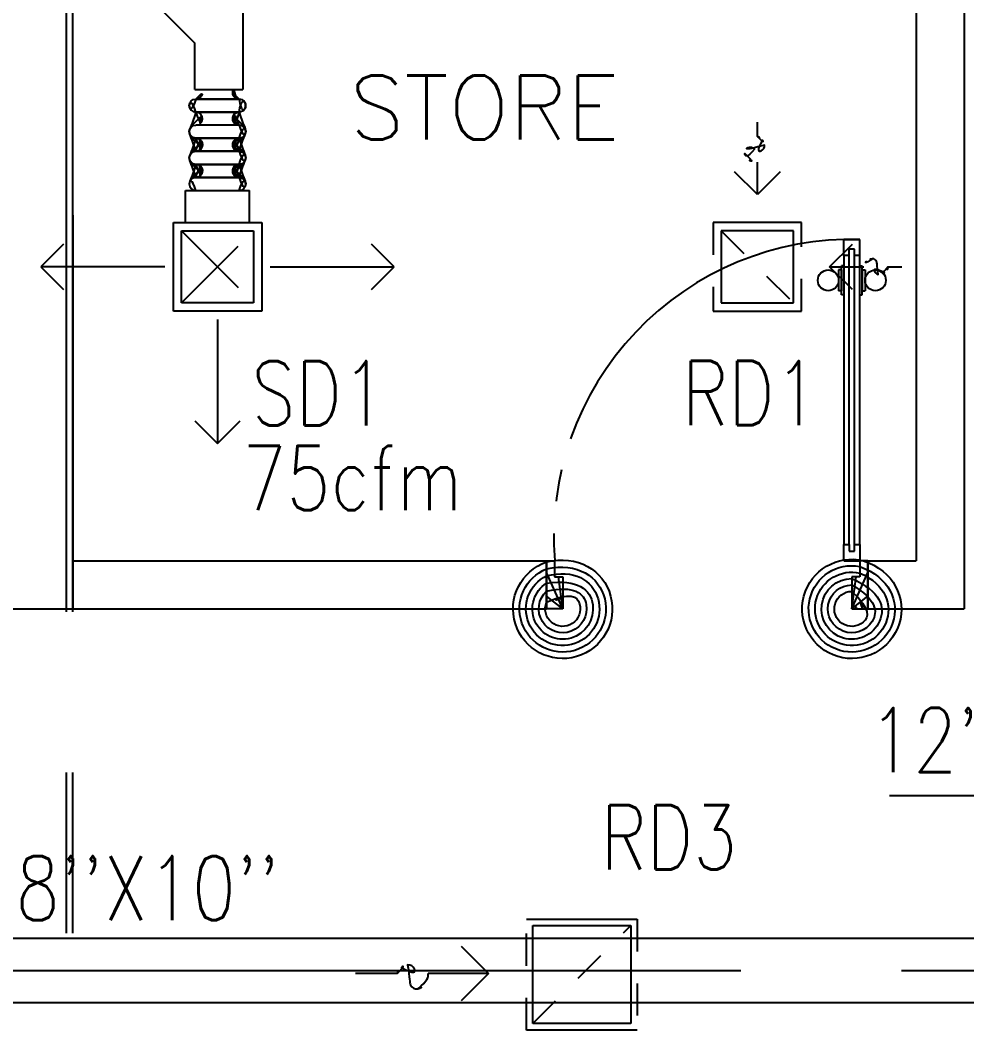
# Model space of a CAD drawing. Extents: x 417866230.2 to 417866327.8, y 43498045.5 to 43498135.4.
# Drawn here: x 417866274.053 to 417866277, y 43498110.931 to 43498114.079 of the extents above; entities that cross this region are included whole.
import ezdxf
from ezdxf.enums import TextEntityAlignment as Align

# ---------------------------------------------------------------- set-up
doc = ezdxf.new("R2010")
doc.units = 0
doc.header["$MEASUREMENT"] = 0
doc.linetypes.add('CENTERX2', pattern=[4, 2.5, -0.5, 0.5, -0.5])
doc.linetypes.add('HIDDEN', pattern=[0.375, 0.25, -0.125])
doc.layers.get('0').update_dxf_attribs({"linetype": 'CONTINUOUS'})
for name, color, linetype in [('AXES', 11, 'CENTERX2'), ('DOOR', 9, 'CONTINUOUS'), ('DUCT', 6, 'CONTINUOUS'), ('HAT', 12, 'CONTINUOUS'), ('M-AC-FLEX', 3, 'CONTINUOUS'), ('M-EGU.', 2, 'CONTINUOUS'), ('RM-NAME', 9, 'CONTINUOUS'), ('SCD', 2, 'CONTINUOUS'), ('WALL', 4, 'CONTINUOUS')]:
    doc.layers.add(name, color=color, linetype=linetype)
doc.styles.add('ROMANS', font='ROMANS.shx', dxfattribs={"width": 0.6})

# ---------------------------------------------------------------- blocks, each defined once
blk = doc.blocks.new('A$C24ED45A6')
at = {"layer": 'DOOR', "color": 0, "linetype": 'ByBlock'}
for p, q in [((925, 1100), (925, 1150)), ((925, 1150), (975, 1150)), ((975, 1150), (925, 1150)), ((975, 1100), (975, 1150)), ((942, 1100), (942, 1120)), ((958, 1120), (942, 1120)), ((958, 1100), (958, 1120)), ((942, 1100), (925, 1100)), ((975, 1100), (958, 1100)), ((908.8, 1055), (908.8, 990.2)), ((917.8, 1055), (908.8, 1055)), ((917.8, 977.6), (917.8, 1067.6)), ((925, 1067.6), (917.8, 1067.6)), ((917.8, 1055), (917.8, 990.2)), ((975, 1067.6), (982.2, 1067.6)), ((982.2, 977.6), (982.2, 1067.6)), ((982.2, 1055), (982.2, 990.2)), ((982.2, 1055), (991.2, 1055)), ((991.2, 1055), (991.2, 990.2)), ((917.8, 990.2), (908.8, 990.2)), ((925, 977.6), (917.8, 977.6)), ((975, 977.6), (982.2, 977.6)), ((982.2, 990.2), (991.2, 990.2)), ((925, 150), (925, 200)), ((925, 200), (942, 200)), ((942, 200), (942, 180)), ((958, 180), (958, 200)), ((958, 200), (975, 200)), ((975, 200), (975, 150)), ((942, 180), (958, 180)), ((0, 0), (0, 150)), ((0, 150), (25, 150)), ((25, 150), (25, 100)), ((925, 150), (975, 150)), ((1000, 150), (975, 150)), ((975, 150), (975, 100)), ((1000, 150), (1000, 0)), ((25, 100), (50, 100)), ((50, 100), (50, 0)), ((975, 100), (950, 100)), ((950, 100), (950, 0)), ((50, 0), (0, 0)), ((950, 0), (1000, 0))]:
    blk.add_line(p, q, dxfattribs=at)
at = {"layer": 'DOOR', "linetype": 'ByBlock'}
for p, q in [((925, 1100), (925, 200)), ((942, 200), (942, 1100)), ((958, 200), (958, 1100)), ((975, 200), (975, 1100))]:
    blk.add_line(p, q, dxfattribs=at)
at = {"layer": 'DOOR', "color": 9, "linetype": 'ByBlock'}
for p, q in [((50, 0), (0, 113.7)), ((50, 0), (36.6, 100)), ((950, 0), (1000, 113.7)), ((950, 0), (963.4, 100)), ((50, 0), (0, 40.1)), ((950, 0), (1000, 40.1))]:
    blk.add_line(p, q, dxfattribs=at)
at = {"layer": 'DOOR', "color": 0, "linetype": 'ByBlock'}
for centre in [(876.5, 1022.6), (1023.5, 1022.6)]:
    blk.add_circle(centre, 32.4, dxfattribs=at)
at = {"layer": 'DOOR', "linetype": 'HIDDEN', "ltscale": 0.5}
blk.add_arc((950, 222.5), 927.8, 88.456, 184.4816, dxfattribs=at)
at = {"layer": 'DOOR', "color": 9, "linetype": 'ByBlock'}
for centre, radius, start, end in [((50, 0), 154.4, 103.7142, 108.8947), ((50, 0), 134.4, 100.72, 111.8402), ((950, 0), 134.4, 68.1598, 79.28), ((950, 0), 154.4, 71.1053, 76.2858), ((50, 0), 114.4, 102.6226, 115.9162), ((950, 0), 114.4, 64.0838, 77.3774), ((50, 0), 94.4, 90, 121.9818), ((50, 0), 74.4, 90, 132.2236), ((950, 0), 94.4, 58.0182, 90), ((950, 0), 74.4, 47.7764, 90), ((50, 0), 54.4, 90, 156.7926), ((50, 0), 34.4, 90, 180), ((950, 0), 54.4, 23.2074, 90), ((950, 0), 34.4, 0, 90), ((50, 0), 14.4, 90, 180), ((950, 0), 14.4, 0, 90)]:
    blk.add_arc(centre, radius, start, end, dxfattribs=at)
at = {"layer": 'WALL'}
blk.add_line((1000, 0), (1000, 150), dxfattribs=at)
blk = doc.blocks.new('RM1')
at = {"layer": 'RM-NAME', "style": 'ROMANS'}
for tag, p in [('ROOMNAME1', (0, 323.8)), ('ROOMNAME2', (0, 0))]:
    blk.add_attdef(tag, text='', height=200, dxfattribs=at).set_placement(p, align=Align.MIDDLE)
blk = doc.blocks.new('15RCD')
at = {"layer": 'M-EGU.', "linetype": 'HIDDEN'}
for p, q in [((-215.5, -215.5), (-215.5, 215.5)), ((-215.5, 215.5), (215.5, 215.5)), ((215.5, 215.5), (215.5, -215.5)), ((-190.5, -190.5), (190.5, 190.5)), ((215.5, -215.5), (-215.5, -215.5))]:
    blk.add_line(p, q, dxfattribs=at)
at = {"layer": 'M-EGU.'}
for p, q in [((-190.5, -190.5), (-190.5, 190.5)), ((-190.5, 190.5), (190.5, 190.5)), ((190.5, 190.5), (190.5, -190.5)), ((-468.7, 110.1), (-362.7, 4)), ((-717.7, 4), (-880.4, 4)), ((-362.7, 4), (-598.2, 4)), ((-362.7, 4), (-468.7, -102)), ((190.5, -190.5), (-190.5, -190.5))]:
    blk.add_line(p, q, dxfattribs=at)
blk.add_lwpolyline([(-717.7, 4, -0.1324), (-701, 28.2, -0.15664), (-677.9, 37.7, -0.736612), (-658.9, -9.5, 0.774232), (-638, -55.2, 0.203349), (-606.4, -34.6, 0.193808), (-598.2, 4)], format="xyb", dxfattribs=at)
blk = doc.blocks.new('9RCD')
at = {"color": 2}
blk.add_line((0, 407), (0, 450), dxfattribs=at)
at = {"layer": 'M-EGU.'}
for p, q in [((0, 225), (0, 331.9)), ((0, 225), (-70.7, 295.7)), ((70.7, 295.7), (0, 225)), ((112.5, 112.5), (-112.5, 112.5)), ((-112.5, 112.5), (-112.5, -112.5)), ((112.5, -112.5), (112.5, 112.5)), ((-295.7, 70.7), (-225, 0)), ((-225, 0), (-326.1, 0)), ((-225, 0), (-295.7, -70.7)), ((-112.5, -112.5), (112.5, -112.5))]:
    blk.add_line(p, q, dxfattribs=at)
at = {"layer": 'M-EGU.', "linetype": 'HIDDEN'}
for p, q in [((137.5, 137.5), (-137.5, 137.5)), ((-137.5, 137.5), (-137.5, -137.5)), ((137.5, -137.5), (137.5, 137.5)), ((-112.5, -112.5), (112.5, 112.5)), ((-137.5, -137.5), (137.5, -137.5))]:
    blk.add_line(p, q, dxfattribs=at)
at = {"layer": 'M-EGU.', "color": 2}
blk.add_line((-405.7, 0), (-450, 0), dxfattribs=at)
blk.add_lwpolyline([(0, 407, -0.187862), (18.4, 395.6, -0.202645), (23.4, 376.1, -0.616915), (-1.7, 368, 0.668708), (-25.3, 358.4, 0.194285), (-18.2, 340.4, 0.186051), (0, 331.9)], format="xyb", dxfattribs=at)
at = {"layer": 'M-EGU.'}
blk.add_lwpolyline([(-405.7, 0, -0.1324), (-394.5, 16.1, -0.15664), (-379.1, 22.4, -0.736612), (-366.5, -9, 0.774232), (-352.6, -39.4, 0.203349), (-331.5, -25.7, 0.193808), (-326.1, 0)], format="xyb", dxfattribs=at)

msp = doc.modelspace()

# ---------------------------------------------------------------- linework, layer by layer
at = {"layer": 'AXES'}
for p, q in [((417866274.1969, 43498056.2378), (417866274.1969, 43498134.3745)), ((417866274.2169, 43498056.2378), (417866274.2169, 43498134.3745)), ((417866241.7969, 43498111.1221), (417866300.0369, 43498111.1221))]:
    msp.add_line(p, q, dxfattribs=at)
at = {"layer": 'DUCT'}
for p, q in [((417866274.4963, 43498114.1082), (417866274.5963, 43498114.0082)), ((417866274.7463, 43498114.1082), (417866274.7463, 43498113.8636)), ((417866274.5963, 43498113.8636), (417866274.5963, 43498114.0082)), ((417866274.5963, 43498113.8636), (417866274.7463, 43498113.8636)), ((417866271.4317, 43498111.2221), (417866277.8441, 43498111.2221)), ((417866271.4317, 43498111.0221), (417866277.8441, 43498111.0221))]:
    msp.add_line(p, q, dxfattribs=at)
at = {"layer": 'DUCT', "color": 4}
msp.add_line((417866278.0477, 43498111.6657), (417866276.7596, 43498111.6657), dxfattribs=at)
at = {"layer": 'M-AC-FLEX', "color": 11}
for p, q in [((417866274.5995, 43498113.8336), (417866274.7346, 43498113.8336)), ((417866274.5995, 43498113.8336), (417866274.7346, 43498113.8336)), ((417866274.5995, 43498113.8336), (417866274.7346, 43498113.8336)), ((417866274.5995, 43498113.8336), (417866274.7346, 43498113.8336)), ((417866274.735, 43498113.8336), (417866274.5999, 43498113.8336)), ((417866274.735, 43498113.8336), (417866274.5999, 43498113.8336)), ((417866274.735, 43498113.8336), (417866274.5999, 43498113.8336)), ((417866274.735, 43498113.8336), (417866274.5999, 43498113.8336)), ((417866274.5995, 43498113.7936), (417866274.7346, 43498113.7936)), ((417866274.5995, 43498113.7936), (417866274.7346, 43498113.7936)), ((417866274.5995, 43498113.7936), (417866274.7346, 43498113.7936)), ((417866274.5995, 43498113.7936), (417866274.7346, 43498113.7936)), ((417866274.735, 43498113.7936), (417866274.5999, 43498113.7936)), ((417866274.735, 43498113.7936), (417866274.5999, 43498113.7936)), ((417866274.735, 43498113.7936), (417866274.5999, 43498113.7936)), ((417866274.735, 43498113.7936), (417866274.5999, 43498113.7936)), ((417866274.735, 43498113.7529), (417866274.5999, 43498113.7529)), ((417866274.735, 43498113.7529), (417866274.5999, 43498113.7529)), ((417866274.735, 43498113.7529), (417866274.5999, 43498113.7529)), ((417866274.735, 43498113.7529), (417866274.5999, 43498113.7529)), ((417866274.5995, 43498113.7121), (417866274.7346, 43498113.7121)), ((417866274.5995, 43498113.7121), (417866274.7346, 43498113.7121)), ((417866274.735, 43498113.7121), (417866274.5999, 43498113.7121)), ((417866274.735, 43498113.7121), (417866274.5999, 43498113.7121)), ((417866274.735, 43498113.7121), (417866274.5999, 43498113.7121)), ((417866274.735, 43498113.7121), (417866274.5999, 43498113.7121)), ((417866274.735, 43498113.7121), (417866274.5999, 43498113.7121)), ((417866274.735, 43498113.7121), (417866274.5999, 43498113.7121)), ((417866274.5995, 43498113.6714), (417866274.7346, 43498113.6714)), ((417866274.5995, 43498113.6714), (417866274.7346, 43498113.6714)), ((417866274.735, 43498113.6714), (417866274.5999, 43498113.6714)), ((417866274.735, 43498113.6714), (417866274.5999, 43498113.6714)), ((417866274.735, 43498113.6714), (417866274.5999, 43498113.6714)), ((417866274.735, 43498113.6714), (417866274.5999, 43498113.6714)), ((417866274.735, 43498113.6714), (417866274.5999, 43498113.6714)), ((417866274.735, 43498113.6714), (417866274.5999, 43498113.6714)), ((417866274.735, 43498113.6714), (417866274.5999, 43498113.6714)), ((417866274.735, 43498113.6714), (417866274.5999, 43498113.6714)), ((417866274.735, 43498113.6714), (417866274.5999, 43498113.6714)), ((417866274.735, 43498113.6714), (417866274.5999, 43498113.6714)), ((417866274.5995, 43498113.6307), (417866274.7346, 43498113.6307)), ((417866274.5995, 43498113.6307), (417866274.7346, 43498113.6307)), ((417866274.735, 43498113.6307), (417866274.5999, 43498113.6307)), ((417866274.735, 43498113.6307), (417866274.5999, 43498113.6307)), ((417866274.735, 43498113.6307), (417866274.5999, 43498113.6307)), ((417866274.735, 43498113.6307), (417866274.5999, 43498113.6307)), ((417866274.735, 43498113.6307), (417866274.5999, 43498113.6307)), ((417866274.735, 43498113.6307), (417866274.5999, 43498113.6307)), ((417866274.735, 43498113.6307), (417866274.5999, 43498113.6307)), ((417866274.735, 43498113.6307), (417866274.5999, 43498113.6307)), ((417866274.735, 43498113.6307), (417866274.5999, 43498113.6307)), ((417866274.735, 43498113.6307), (417866274.5999, 43498113.6307)), ((417866274.5995, 43498113.5899), (417866274.7346, 43498113.5899)), ((417866274.5995, 43498113.5899), (417866274.7346, 43498113.5899)), ((417866274.735, 43498113.5899), (417866274.5999, 43498113.5899)), ((417866274.735, 43498113.5899), (417866274.5999, 43498113.5899)), ((417866274.735, 43498113.5899), (417866274.5999, 43498113.5899)), ((417866274.735, 43498113.5899), (417866274.5999, 43498113.5899)), ((417866274.735, 43498113.5899), (417866274.5999, 43498113.5899)), ((417866274.735, 43498113.5899), (417866274.5999, 43498113.5899))]:
    msp.add_line(p, q, dxfattribs=at)
at = {"layer": 'M-AC-FLEX'}
for points in [[(417866274.5999, 43498113.8336, 0.566329), (417866274.6179, 43498113.8636, 0.566329)], [(417866274.717, 43498113.8636, 0.566329), (417866274.735, 43498113.8336)], [(417866274.735, 43498113.8336, -0.566329), (417866274.717, 43498113.8636, -0.566329)], [(417866274.5999, 43498113.8336, 0.999838), (417866274.5992, 43498113.7936)], [(417866274.5999, 43498113.7936, -0.999838), (417866274.5992, 43498113.8336)], [(417866274.5999, 43498113.7936, -0.999838), (417866274.5992, 43498113.8336)], [(417866274.5999, 43498113.8336, 0.999838), (417866274.5992, 43498113.7936)], [(417866274.5999, 43498113.7936, -0.999838), (417866274.5992, 43498113.8336)], [(417866274.5999, 43498113.8336, 0.999838), (417866274.5992, 43498113.7936)], [(417866274.5999, 43498113.8336, 0.999838), (417866274.5992, 43498113.7936)], [(417866274.5999, 43498113.7936, -0.999838), (417866274.5992, 43498113.8336)], [(417866274.5995, 43498113.8336, 0.008922), (417866274.5988, 43498113.8336)], [(417866274.5999, 43498113.8336, -0.00451), (417866274.5995, 43498113.8336, 0.008922), (417866274.5988, 43498113.8336)], [(417866274.5999, 43498113.8336, -0.00451), (417866274.5995, 43498113.8336, 0.008922), (417866274.5988, 43498113.8336)], [(417866274.5995, 43498113.8336, 0.008922), (417866274.5988, 43498113.8336)], [(417866274.5992, 43498113.8336, -0.004461), (417866274.5995, 43498113.8336)], [(417866274.5992, 43498113.8336, -0.004461), (417866274.5995, 43498113.8336)], [(417866274.5992, 43498113.8336, -0.004461), (417866274.5995, 43498113.8336)], [(417866274.5992, 43498113.8336, -0.004461), (417866274.5995, 43498113.8336)], [(417866274.7343, 43498113.8336, 0.00451), (417866274.7346, 43498113.8336, -1.018005), (417866274.7346, 43498113.7936)], [(417866274.7343, 43498113.7936, -0.00451), (417866274.7346, 43498113.7936, 1.018005), (417866274.7346, 43498113.8336)], [(417866274.7343, 43498113.7936, -0.00451), (417866274.7346, 43498113.7936, 1.018005), (417866274.7346, 43498113.8336)], [(417866274.7343, 43498113.8336, 0.00451), (417866274.7346, 43498113.8336, -1.018005), (417866274.7346, 43498113.7936)], [(417866274.5999, 43498113.7936, -1), (417866274.5999, 43498113.7529, 1), (417866274.5999, 43498113.7121)], [(417866274.5999, 43498113.7936, 0.00451), (417866274.5995, 43498113.7936, -0.008922), (417866274.5988, 43498113.7936)], [(417866274.5995, 43498113.7936, -0.008922), (417866274.5988, 43498113.7936)], [(417866274.5995, 43498113.7936, -0.008922), (417866274.5988, 43498113.7936)], [(417866274.5999, 43498113.7936, 0.00451), (417866274.5995, 43498113.7936, -0.008922), (417866274.5988, 43498113.7936)], [(417866274.5992, 43498113.7936, 0.004461), (417866274.5995, 43498113.7936)], [(417866274.5992, 43498113.7936, 0.004461), (417866274.5995, 43498113.7936)], [(417866274.5992, 43498113.7936, 0.004461), (417866274.5995, 43498113.7936)], [(417866274.5992, 43498113.7936, 0.004461), (417866274.5995, 43498113.7936)], [(417866274.735, 43498113.7529, -1), (417866274.735, 43498113.7936)], [(417866274.735, 43498113.7936, 1), (417866274.735, 43498113.7529, -1), (417866274.735, 43498113.7121)], [(417866274.6182, 43498113.7822, -0.554927), (417866274.5999, 43498113.7529, 1), (417866274.5999, 43498113.7121)], [(417866274.735, 43498113.7529, -0.554927), (417866274.7167, 43498113.7822, -0.554927)], [(417866274.7167, 43498113.7822, 0.554927), (417866274.735, 43498113.7529, -1), (417866274.735, 43498113.7121)], [(417866274.5999, 43498113.6714, 1), (417866274.5999, 43498113.7121, -1), (417866274.5999, 43498113.7529)], [(417866274.6182, 43498113.6828, 0.554927), (417866274.5999, 43498113.7121, -1), (417866274.5999, 43498113.7529)], [(417866274.735, 43498113.6714, -1), (417866274.735, 43498113.7121, 1), (417866274.735, 43498113.7529)], [(417866274.7167, 43498113.6828, -0.554927), (417866274.735, 43498113.7121, 1), (417866274.735, 43498113.7529)], [(417866274.735, 43498113.7529, -1), (417866274.735, 43498113.7121)], [(417866274.735, 43498113.7121, 1), (417866274.735, 43498113.7529)], [(417866274.735, 43498113.7121, 1), (417866274.735, 43498113.7529)], [(417866274.735, 43498113.7529, -1), (417866274.735, 43498113.7121)], [(417866274.5999, 43498113.7121, -1), (417866274.5999, 43498113.6714, 1), (417866274.5999, 43498113.6307)], [(417866274.6182, 43498113.7007, -0.554927), (417866274.5999, 43498113.6714, 1), (417866274.5999, 43498113.6307)], [(417866274.6182, 43498113.7007, -0.554927), (417866274.5999, 43498113.6714, 1), (417866274.5999, 43498113.6307)], [(417866274.6188, 43498113.6993, -0.530339), (417866274.5999, 43498113.6714, 1), (417866274.5999, 43498113.6307)], [(417866274.5999, 43498113.7121, -0.314352), (417866274.5809, 43498113.7249, -0.314352)], [(417866274.5809, 43498113.7249, 0.304577), (417866274.5992, 43498113.7121)], [(417866274.5999, 43498113.7121, 0.00451), (417866274.5995, 43498113.7121, -0.008922), (417866274.5988, 43498113.7121)], [(417866274.5995, 43498113.7121, -0.008922), (417866274.5988, 43498113.7121)], [(417866274.599, 43498113.7121, 0.001808), (417866274.5992, 43498113.7121)], [(417866274.5999, 43498113.7121, -0.01069), (417866274.599, 43498113.7121, -0.01069)], [(417866274.5992, 43498113.7121, 0.004461), (417866274.5995, 43498113.7121)], [(417866274.5992, 43498113.7121, 0.004461), (417866274.5995, 43498113.7121)], [(417866274.735, 43498113.7121, 1), (417866274.735, 43498113.6714)], [(417866274.735, 43498113.7121, 0.554927), (417866274.7167, 43498113.6828, 0.554927)], [(417866274.735, 43498113.6714, -1), (417866274.735, 43498113.7121)], [(417866274.735, 43498113.7121, 1), (417866274.735, 43498113.6714, -1), (417866274.735, 43498113.6307)], [(417866274.735, 43498113.6714, -0.554927), (417866274.7167, 43498113.7007, -0.554927)], [(417866274.7167, 43498113.7007, 0.554927), (417866274.735, 43498113.6714, -1), (417866274.735, 43498113.6307)], [(417866274.735, 43498113.6714, -0.554927), (417866274.7167, 43498113.7007, -0.554927)], [(417866274.7167, 43498113.7007, 0.554927), (417866274.735, 43498113.6714, -1), (417866274.735, 43498113.6307)], [(417866274.735, 43498113.6714, -0.530339), (417866274.7161, 43498113.6993, -0.530339)], [(417866274.7161, 43498113.6993, 0.530339), (417866274.735, 43498113.6714, -1), (417866274.735, 43498113.6307)], [(417866274.7343, 43498113.7121, -0.00451), (417866274.7346, 43498113.7121, 0.314382), (417866274.7536, 43498113.7249, 0.314382)], [(417866274.7353, 43498113.7121, -0.008975), (417866274.7346, 43498113.7121)], [(417866274.5999, 43498113.5899, 1), (417866274.5999, 43498113.6307, -1), (417866274.5999, 43498113.6714)], [(417866274.6182, 43498113.6013, 0.554927), (417866274.5999, 43498113.6307, -1), (417866274.5999, 43498113.6714)], [(417866274.6182, 43498113.6013, 0.554927), (417866274.5999, 43498113.6307, -1), (417866274.5999, 43498113.6714)], [(417866274.6188, 43498113.6028, 0.530339), (417866274.5999, 43498113.6307, -1), (417866274.5999, 43498113.6714)], [(417866274.5999, 43498113.6714, 0.314352), (417866274.5809, 43498113.6586, 0.314352)], [(417866274.5809, 43498113.6586, -0.304577), (417866274.5992, 43498113.6714)], [(417866274.5999, 43498113.6714, -0.00451), (417866274.5995, 43498113.6714, 0.008922), (417866274.5988, 43498113.6714)], [(417866274.5995, 43498113.6714, 0.008922), (417866274.5988, 43498113.6714)], [(417866274.599, 43498113.6714, -0.001808), (417866274.5992, 43498113.6714)], [(417866274.5999, 43498113.6714, 0.01069), (417866274.599, 43498113.6714, 0.01069)], [(417866274.5992, 43498113.6714, -0.004461), (417866274.5995, 43498113.6714)], [(417866274.5992, 43498113.6714, -0.004461), (417866274.5995, 43498113.6714)], [(417866274.735, 43498113.5899, -1), (417866274.735, 43498113.6307, 1), (417866274.735, 43498113.6714)], [(417866274.7167, 43498113.6013, -0.554927), (417866274.735, 43498113.6307, 1), (417866274.735, 43498113.6714)], [(417866274.7167, 43498113.6013, -0.554927), (417866274.735, 43498113.6307, 1), (417866274.735, 43498113.6714)], [(417866274.7161, 43498113.6028, -0.530339), (417866274.735, 43498113.6307, 1), (417866274.735, 43498113.6714)], [(417866274.7343, 43498113.6714, 0.00451), (417866274.7346, 43498113.6714, -0.314382), (417866274.7536, 43498113.6586, -0.314382)], [(417866274.7353, 43498113.6714, 0.008975), (417866274.7346, 43498113.6714)], [(417866274.735, 43498113.6714, -1), (417866274.735, 43498113.6307)], [(417866274.735, 43498113.6307, 1), (417866274.735, 43498113.6714)], [(417866274.735, 43498113.6307, 1), (417866274.735, 43498113.6714)], [(417866274.735, 43498113.6714, -1), (417866274.735, 43498113.6307)], [(417866274.735, 43498113.6307, 1), (417866274.735, 43498113.6714)], [(417866274.735, 43498113.6714, -1), (417866274.735, 43498113.6307)], [(417866274.735, 43498113.6714, -1), (417866274.735, 43498113.6307)], [(417866274.735, 43498113.6307, 1), (417866274.735, 43498113.6714)], [(417866274.5999, 43498113.6307, -0.314352), (417866274.5809, 43498113.6434, -0.314352)], [(417866274.5809, 43498113.6434, 0.304577), (417866274.5992, 43498113.6307)], [(417866274.7343, 43498113.6307, -0.00451), (417866274.7346, 43498113.6307, 0.314382), (417866274.7536, 43498113.6434, 0.314382)], [(417866274.5999, 43498113.6307, -1), (417866274.5999, 43498113.5899, 1), (417866274.5999, 43498113.5492)], [(417866274.6182, 43498113.6193, -0.554927), (417866274.5999, 43498113.5899, 1), (417866274.5999, 43498113.5492)], [(417866274.5999, 43498113.6307, 0.00451), (417866274.5995, 43498113.6307, -0.008922), (417866274.5988, 43498113.6307)], [(417866274.5995, 43498113.6307, -0.008922), (417866274.5988, 43498113.6307)], [(417866274.599, 43498113.6307, 0.001808), (417866274.5992, 43498113.6307)], [(417866274.5999, 43498113.6307, -0.01069), (417866274.599, 43498113.6307, -0.01069)], [(417866274.5992, 43498113.6307, 0.004461), (417866274.5995, 43498113.6307)], [(417866274.5992, 43498113.6307, 0.004461), (417866274.5995, 43498113.6307)], [(417866274.735, 43498113.5899, -1), (417866274.735, 43498113.6307)], [(417866274.735, 43498113.6307, 1), (417866274.735, 43498113.5899, -1), (417866274.735, 43498113.5492)], [(417866274.735, 43498113.6307, 1), (417866274.735, 43498113.5899)], [(417866274.735, 43498113.6307, 0.554927), (417866274.7167, 43498113.6013, 0.554927)], [(417866274.735, 43498113.6307, 0.554927), (417866274.7167, 43498113.6013, 0.554927)], [(417866274.735, 43498113.6307, 0.530339), (417866274.7161, 43498113.6028, 0.530339)], [(417866274.735, 43498113.5899, -0.554927), (417866274.7167, 43498113.6193, -0.554927)], [(417866274.7167, 43498113.6193, 0.554927), (417866274.735, 43498113.5899, -1), (417866274.735, 43498113.5492)], [(417866274.7353, 43498113.6307, -0.008975), (417866274.7346, 43498113.6307)], [(417866274.5998, 43498113.5492, -0.997821), (417866274.5999, 43498113.5899)], [(417866274.5998, 43498113.5492, -0.997907), (417866274.5999, 43498113.5899)], [(417866274.5999, 43498113.5899, 0.314352), (417866274.5809, 43498113.5772, 0.314352)], [(417866274.5809, 43498113.5772, -0.304577), (417866274.5992, 43498113.5899)], [(417866274.5999, 43498113.5899, -0.00451), (417866274.5995, 43498113.5899, 0.008922), (417866274.5988, 43498113.5899)], [(417866274.5995, 43498113.5899, 0.008922), (417866274.5988, 43498113.5899)], [(417866274.599, 43498113.5899, -0.001808), (417866274.5992, 43498113.5899)], [(417866274.5999, 43498113.5899, 0.01069), (417866274.599, 43498113.5899, 0.01069)], [(417866274.5992, 43498113.5899, -0.004461), (417866274.5995, 43498113.5899)], [(417866274.5992, 43498113.5899, -0.004461), (417866274.5995, 43498113.5899)], [(417866274.7343, 43498113.5899, 0.00451), (417866274.7346, 43498113.5899, -0.314382), (417866274.7536, 43498113.5772, -0.314382)], [(417866274.7353, 43498113.5899, 0.008975), (417866274.7346, 43498113.5899)], [(417866274.735, 43498113.5492, 1), (417866274.735, 43498113.5899)], [(417866274.735, 43498113.5899, -1), (417866274.735, 43498113.5492)], [(417866274.7351, 43498113.5492, 0.997821), (417866274.735, 43498113.5899)], [(417866274.735, 43498113.5899, -1), (417866274.735, 43498113.5492)], [(417866274.7351, 43498113.5492, 0.997907), (417866274.735, 43498113.5899)], [(417866274.735, 43498113.5492, 1), (417866274.735, 43498113.5899)]]:
    msp.add_lwpolyline(points, format="xyb", dxfattribs=at)
at = {"layer": 'M-EGU.'}
for p, q in [((417866274.5674, 43498113.5492), (417866274.7674, 43498113.5492)), ((417866274.5674, 43498113.4492), (417866274.5674, 43498113.5492)), ((417866274.7674, 43498113.4492), (417866274.7674, 43498113.5492)), ((417866274.5299, 43498113.1742), (417866274.5299, 43498113.4492)), ((417866274.5299, 43498113.4492), (417866274.8049, 43498113.4492)), ((417866274.8049, 43498113.4492), (417866274.8049, 43498113.1742)), ((417866274.1881, 43498113.3824), (417866274.1174, 43498113.3117)), ((417866275.2174, 43498113.3117), (417866275.1467, 43498113.3824)), ((417866274.1174, 43498113.3117), (417866274.1881, 43498113.241)), ((417866274.5036, 43498113.3117), (417866274.1174, 43498113.3117)), ((417866274.8313, 43498113.3117), (417866275.2174, 43498113.3117)), ((417866275.1467, 43498113.241), (417866275.2174, 43498113.3117)), ((417866274.8049, 43498113.1742), (417866274.5299, 43498113.1742)), ((417866274.6674, 43498113.1479), (417866274.6674, 43498112.7617)), ((417866274.5967, 43498112.8324), (417866274.6674, 43498112.7617)), ((417866274.6674, 43498112.7617), (417866274.7381, 43498112.8324))]:
    msp.add_line(p, q, dxfattribs=at)
at = {"layer": 'M-EGU.', "linetype": 'HIDDEN'}
for p, q in [((417866274.5549, 43498113.4242), (417866274.7799, 43498113.1992)), ((417866274.5549, 43498113.1992), (417866274.7799, 43498113.4242)), ((417866274.5549, 43498113.1992), (417866274.5549, 43498113.4242)), ((417866274.5549, 43498113.4242), (417866274.7799, 43498113.4242)), ((417866274.7799, 43498113.4242), (417866274.7799, 43498113.1992)), ((417866274.7799, 43498113.1992), (417866274.5549, 43498113.1992))]:
    msp.add_line(p, q, dxfattribs=at)
at = {"layer": 'WALL'}
for p, q in [((417866276.8419, 43498114.3721), (417866276.8419, 43498112.3971)), ((417866276.9919, 43498114.3721), (417866276.9919, 43498112.2471)), ((417866274.2169, 43498113.4721), (417866274.2169, 43498112.2471)), ((417866274.2169, 43498112.3971), (417866275.6919, 43498112.3971)), ((417866275.6919, 43498112.3971), (417866275.6919, 43498112.2471)), ((417866276.6919, 43498112.3971), (417866276.6919, 43498112.2471)), ((417866276.6919, 43498112.3971), (417866276.8419, 43498112.3971)), ((417866269.2187, 43498112.2471), (417866275.6919, 43498112.2471)), ((417866276.6919, 43498112.2471), (417866276.9919, 43498112.2471))]:
    msp.add_line(p, q, dxfattribs=at)

# ---------------------------------------------------------------- block references
at = {"layer": 'DOOR', "xscale": 0.001000000047497451, "yscale": 0.0009999999892897904, "zscale": 0.001}
msp.add_blockref('A$C24ED45A6', (417866275.6919, 43498112.2471), dxfattribs=at)
at = {"layer": 'HAT'}
ref = msp.add_blockref('RM1', (417866275.498, 43498113.8077), dxfattribs=dict(at, xscale=0.001000000047497451, yscale=0.0009999999892897904, zscale=0.001))
ref.add_attrib('ROOMNAME2', 'STORE', dxfattribs={"layer": 'RM-NAME', "height": 0.2, "style": 'ROMANS'}).set_placement((417866275.498, 43498113.8077), align=Align.MIDDLE)
at = {"layer": 'M-EGU.', "xscale": 0.001, "yscale": 0.001, "zscale": 0.001, "rotation": 270}
msp.add_blockref('9RCD', (417866276.3479, 43498113.3117), dxfattribs=at)
at = {"layer": 'M-EGU.', "xscale": 0.000800000011920929, "yscale": 0.0007999999970197678, "zscale": 0.0008}
msp.add_blockref('15RCD', (417866275.8012, 43498111.1089), dxfattribs=at)

# ---------------------------------------------------------------- texts
at = {"layer": 'SCD', "style": 'ROMANS', "width": 0.8}
for s, p in [('SD1', (417866274.7732, 43498112.8184)), ('RD1', (417866276.1135, 43498112.819)), ('75cfm', (417866274.7448, 43498112.5542)), ("12''X12''", (417866276.6955, 43498111.7391)), ('RD3', (417866275.8598, 43498111.4362)), ("8''X10''", (417866274.039, 43498111.278))]:
    msp.add_text(s, height=0.2, dxfattribs=at).set_placement(p)

doc.saveas('drawing.dxf')
